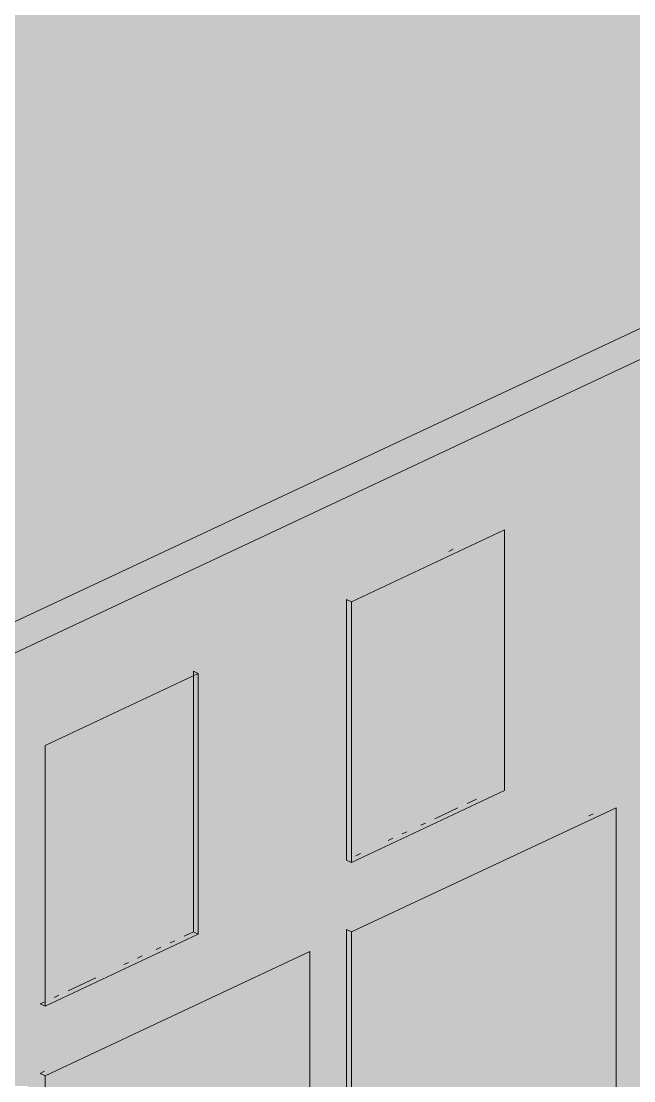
# Model space of a CAD drawing. Header units: millimetres. Extents: x 5 to 1315, y 5 to 292.
# Drawn here: x 1144.57 to 1151.9, y 189.23 to 201.92 of the extents above; entities that cross this region are included whole.
import ezdxf

# ---------------------------------------------------------------- set-up
doc = ezdxf.new("R2010")
doc.units = ezdxf.units.MM
doc.layers.add('EXISTING', color=7, linetype='Continuous')
doc.layers.add('IMAGES', color=7, linetype='Continuous')

# ---------------------------------------------------------------- blocks, each defined once
blk = doc.blocks.new('SHEET_03')
at = {"layer": 'EXISTING', "color": 250, "lineweight": 9}
for p, q in [((218.293, 182.425), (257.132, 200.659)), ((257.132, 200.284), (218.293, 182.051)), ((248.523, 194.965), (250.356, 195.826)), ((250.356, 192.704), (250.356, 195.826)), ((249.742, 195.593), (249.687, 195.567)), ((248.464, 194.993), (248.523, 194.965)), ((248.464, 191.871), (248.464, 194.993)), ((248.523, 194.965), (248.523, 191.843)), ((244.856, 193.244), (246.689, 194.105)), ((246.689, 194.105), (246.631, 194.132)), ((246.631, 191.01), (246.631, 194.132)), ((246.689, 190.982), (246.689, 194.105)), ((244.856, 193.244), (244.856, 190.122)), ((250.356, 192.704), (248.523, 191.843)), ((248.523, 191.011), (251.69, 192.498)), ((249.52, 192.366), (249.798, 192.497)), ((249.909, 192.549), (250.02, 192.601)), ((251.69, 183.339), (251.69, 192.498)), ((251.417, 192.424), (251.363, 192.399)), ((249.353, 192.288), (249.409, 192.314)), ((248.964, 192.105), (249.02, 192.132)), ((249.131, 192.184), (249.187, 192.21)), ((248.523, 191.843), (248.464, 191.871)), ((248.576, 191.923), (248.631, 191.949)), ((246.689, 190.982), (244.856, 190.122)), ((246.52, 190.958), (246.631, 191.01)), ((246.631, 191.01), (246.689, 190.982)), ((248.464, 191.038), (248.523, 191.011)), ((248.464, 181.88), (248.464, 191.038)), ((248.523, 191.011), (248.523, 181.852)), ((246.353, 190.879), (246.409, 190.905)), ((244.856, 189.289), (248.023, 190.776)), ((245.964, 190.697), (246.02, 190.723)), ((246.186, 190.801), (246.242, 190.827)), ((248.023, 181.618), (248.023, 190.776)), ((245.797, 190.619), (245.853, 190.645)), ((245.131, 190.306), (245.464, 190.462)), ((244.964, 190.227), (245.019, 190.253)), ((244.797, 190.149), (244.853, 190.175)), ((244.856, 190.122), (244.797, 190.149)), ((244.851, 189.342), (244.797, 189.316)), ((244.797, 189.316), (244.856, 189.289)), ((244.856, 189.289), (244.856, 180.131))]:
    blk.add_line(p, q, dxfattribs=at)
at = {"layer": 'IMAGES', "color": 7}
for points in [[(177.333, 201.833), (253.819, 201.833), (177.333, 202), (253.819, 202)], [(178, 201.667), (254.152, 201.667), (178, 201.833), (254.152, 201.833)], [(222.491, 201.5), (254.652, 201.5), (222.491, 201.667), (254.652, 201.667)], [(222.658, 201.333), (254.985, 201.333), (222.658, 201.5), (254.985, 201.5)], [(223.324, 201.167), (255.152, 201.167), (223.324, 201.333), (255.152, 201.333)], [(223.491, 201), (255.485, 201), (223.491, 201.167), (255.485, 201.167)], [(223.991, 200.833), (255.985, 200.833), (223.991, 201), (255.985, 201)], [(224.158, 200.667), (256.318, 200.667), (224.158, 200.833), (256.318, 200.833)], [(224.324, 200.5), (256.485, 200.5), (224.324, 200.667), (256.485, 200.667)], [(224.158, 200.333), (255.985, 200.333), (224.158, 200.5), (255.985, 200.5)], [(214.326, 200.167), (255.652, 200.167), (214.326, 200.333), (255.652, 200.333)], [(213.66, 200), (255.318, 200), (213.66, 200.167), (255.318, 200.167)], [(213.493, 199.833), (254.985, 199.833), (213.493, 200), (254.985, 200)], [(212.993, 199.667), (254.652, 199.667), (212.993, 199.833), (254.652, 199.833)], [(212.826, 199.5), (254.152, 199.5), (212.826, 199.667), (254.152, 199.667)], [(226.824, 199.333), (253.819, 199.333), (226.824, 199.5), (253.819, 199.5)], [(227.49, 199.167), (253.485, 199.167), (227.49, 199.333), (253.485, 199.333)], [(227.657, 199), (253.152, 199), (227.657, 199.167), (253.152, 199.167)], [(228.157, 198.833), (252.819, 198.833), (228.157, 199), (252.819, 199)], [(228.323, 198.667), (252.486, 198.667), (228.323, 198.833), (252.486, 198.833)], [(228.323, 198.5), (252.152, 198.5), (228.323, 198.667), (252.152, 198.667)], [(228.157, 198.333), (251.819, 198.333), (228.157, 198.5), (251.819, 198.5)], [(251.819, 198.333), (252.152, 198.333), (251.819, 198.5), (252.152, 198.5)], [(184.998, 198.167), (251.486, 198.167), (184.998, 198.333), (251.486, 198.333)], [(251.486, 198.167), (251.652, 198.167), (251.486, 198.333), (251.652, 198.333)], [(251.652, 198.167), (251.819, 198.167), (251.652, 198.333), (251.819, 198.333)], [(251.819, 198.167), (251.986, 198.167), (251.819, 198.333), (251.986, 198.333)], [(185.498, 198), (250.986, 198), (185.498, 198.167), (250.986, 198.167)], [(250.986, 198), (251.153, 198), (250.986, 198.167), (251.153, 198.167)], [(251.153, 198), (251.319, 198), (251.153, 198.167), (251.319, 198.167)], [(251.319, 198), (251.486, 198), (251.319, 198.167), (251.486, 198.167)], [(251.486, 198), (251.652, 198), (251.486, 198.167), (251.652, 198.167)], [(251.652, 198), (251.986, 198), (251.652, 198.167), (251.986, 198.167)], [(185.831, 197.833), (250.653, 197.833), (185.831, 198), (250.653, 198)], [(250.653, 197.833), (250.819, 197.833), (250.653, 198), (250.819, 198)], [(250.819, 197.833), (250.986, 197.833), (250.819, 198), (250.986, 198)], [(250.986, 197.833), (251.153, 197.833), (250.986, 198), (251.153, 198)], [(251.153, 197.833), (251.319, 197.833), (251.153, 198), (251.319, 198)], [(251.319, 197.833), (251.652, 197.833), (251.319, 198), (251.652, 198)], [(251.652, 197.833), (252.152, 197.833), (251.652, 198), (252.152, 198)], [(230.823, 197.667), (250.319, 197.667), (230.823, 197.833), (250.319, 197.833)], [(250.319, 197.667), (250.486, 197.667), (250.319, 197.833), (250.486, 197.833)], [(250.486, 197.667), (250.653, 197.667), (250.486, 197.833), (250.653, 197.833)], [(250.653, 197.667), (250.819, 197.667), (250.653, 197.833), (250.819, 197.833)], [(250.819, 197.667), (250.986, 197.667), (250.819, 197.833), (250.986, 197.833)], [(250.986, 197.667), (251.319, 197.667), (250.986, 197.833), (251.319, 197.833)], [(251.319, 197.667), (251.819, 197.667), (251.319, 197.833), (251.819, 197.833)], [(251.819, 197.667), (251.986, 197.667), (251.819, 197.833), (251.986, 197.833)], [(230.99, 197.5), (249.986, 197.5), (230.99, 197.667), (249.986, 197.667)], [(249.986, 197.5), (250.319, 197.5), (249.986, 197.667), (250.319, 197.667)], [(250.319, 197.5), (250.486, 197.5), (250.319, 197.667), (250.486, 197.667)], [(250.486, 197.167), (250.653, 197.167), (250.486, 197.667), (250.653, 197.667)], [(250.653, 197.5), (250.986, 197.5), (250.653, 197.667), (250.986, 197.667)], [(250.986, 197.5), (251.319, 197.5), (250.986, 197.667), (251.319, 197.667)], [(251.319, 197.5), (251.486, 197.5), (251.319, 197.667), (251.486, 197.667)], [(251.486, 197.5), (251.652, 197.5), (251.486, 197.667), (251.652, 197.667)], [(251.652, 197.5), (251.819, 197.5), (251.652, 197.667), (251.819, 197.667)], [(251.819, 197.5), (251.986, 197.5), (251.819, 197.667), (251.986, 197.667)], [(230.99, 197.333), (249.653, 197.333), (230.99, 197.5), (249.653, 197.5)], [(249.653, 197.333), (249.986, 197.333), (249.653, 197.5), (249.986, 197.5)], [(249.986, 197.333), (250.153, 197.333), (249.986, 197.5), (250.153, 197.5)], [(250.153, 197.333), (250.319, 197.333), (250.153, 197.5), (250.319, 197.5)], [(250.319, 197.333), (250.486, 197.333), (250.319, 197.5), (250.486, 197.5)], [(250.653, 197.333), (250.819, 197.333), (250.653, 197.5), (250.819, 197.5)], [(250.819, 197.333), (250.986, 197.333), (250.819, 197.5), (250.986, 197.5)], [(250.986, 197.333), (251.486, 197.333), (250.986, 197.5), (251.486, 197.5)], [(251.486, 197.333), (251.652, 197.333), (251.486, 197.5), (251.652, 197.5)], [(251.652, 197.333), (251.819, 197.333), (251.652, 197.5), (251.819, 197.5)], [(251.819, 197.333), (253.152, 197.333), (251.819, 197.5), (253.152, 197.5)], [(230.823, 197.167), (249.32, 197.167), (230.823, 197.333), (249.32, 197.333)], [(249.32, 197.167), (249.653, 197.167), (249.32, 197.333), (249.653, 197.333)], [(249.653, 197.167), (249.819, 197.167), (249.653, 197.333), (249.819, 197.333)], [(249.819, 197.167), (250.153, 197.167), (249.819, 197.333), (250.153, 197.333)], [(250.153, 197), (250.319, 197), (250.153, 197.333), (250.319, 197.333)], [(250.319, 197.167), (250.486, 197.167), (250.319, 197.333), (250.486, 197.333)], [(250.653, 197.167), (251.153, 197.167), (250.653, 197.333), (251.153, 197.333)], [(251.153, 197.167), (251.319, 197.167), (251.153, 197.333), (251.319, 197.333)], [(251.319, 197.167), (251.486, 197.167), (251.319, 197.333), (251.486, 197.333)], [(251.486, 197.167), (252.652, 197.167), (251.486, 197.333), (252.652, 197.333)], [(231.656, 197), (248.986, 197), (231.656, 197.167), (248.986, 197.167)], [(248.986, 197), (249.32, 197), (248.986, 197.167), (249.32, 197.167)], [(249.32, 197), (249.486, 197), (249.32, 197.167), (249.486, 197.167)], [(249.486, 197), (249.653, 197), (249.486, 197.167), (249.653, 197.167)], [(249.653, 197), (249.819, 197), (249.653, 197.167), (249.819, 197.167)], [(249.819, 197), (249.986, 197), (249.819, 197.167), (249.986, 197.167)], [(249.986, 197), (250.153, 197), (249.986, 197.167), (250.153, 197.167)], [(250.319, 197), (250.486, 197), (250.319, 197.167), (250.486, 197.167)], [(250.486, 197), (250.653, 197), (250.486, 197.167), (250.653, 197.167)], [(250.653, 197), (250.819, 197), (250.653, 197.167), (250.819, 197.167)], [(250.819, 197), (251.153, 197), (250.819, 197.167), (251.153, 197.167)], [(251.153, 197), (252.486, 197), (251.153, 197.167), (252.486, 197.167)], [(232.323, 196.833), (248.486, 196.833), (232.323, 197), (248.486, 197)], [(248.486, 196.833), (248.653, 196.833), (248.486, 197), (248.653, 197)], [(248.653, 196.833), (248.82, 196.833), (248.653, 197), (248.82, 197)], [(248.82, 196.833), (248.986, 196.833), (248.82, 197), (248.986, 197)], [(248.986, 196.833), (249.153, 196.833), (248.986, 197), (249.153, 197)], [(249.153, 196.833), (249.32, 196.833), (249.153, 197), (249.32, 197)], [(249.32, 196.833), (249.486, 196.833), (249.32, 197), (249.486, 197)], [(249.486, 196.833), (249.653, 196.833), (249.486, 197), (249.653, 197)], [(249.653, 196.833), (249.819, 196.833), (249.653, 197), (249.819, 197)], [(249.819, 196.833), (250.319, 196.833), (249.819, 197), (250.319, 197)], [(250.319, 196.833), (250.486, 196.833), (250.319, 197), (250.486, 197)], [(250.486, 196.833), (250.819, 196.833), (250.486, 197), (250.819, 197)], [(250.819, 196.833), (252.152, 196.833), (250.819, 197), (252.152, 197)], [(232.489, 196.667), (248.32, 196.667), (232.489, 196.833), (248.32, 196.833)], [(248.32, 196.667), (248.486, 196.667), (248.32, 196.833), (248.486, 196.833)], [(248.486, 196.667), (248.653, 196.667), (248.486, 196.833), (248.653, 196.833)], [(248.653, 196.667), (248.82, 196.667), (248.653, 196.833), (248.82, 196.833)], [(248.82, 196.667), (249.153, 196.667), (248.82, 196.833), (249.153, 196.833)], [(249.153, 196.667), (249.486, 196.667), (249.153, 196.833), (249.486, 196.833)], [(249.486, 196.667), (249.653, 196.667), (249.486, 196.833), (249.653, 196.833)], [(249.653, 196.667), (249.819, 196.667), (249.653, 196.833), (249.819, 196.833)], [(249.819, 196.667), (249.986, 196.667), (249.819, 196.833), (249.986, 196.833)], [(249.986, 196.667), (250.153, 196.667), (249.986, 196.833), (250.153, 196.833)], [(250.153, 196.667), (250.486, 196.667), (250.153, 196.833), (250.486, 196.833)], [(250.486, 196.667), (252.152, 196.667), (250.486, 196.833), (252.152, 196.833)], [(232.323, 196.5), (247.82, 196.5), (232.323, 196.667), (247.82, 196.667)], [(247.82, 196.5), (247.986, 196.5), (247.82, 196.667), (247.986, 196.667)], [(247.986, 196.5), (248.153, 196.5), (247.986, 196.667), (248.153, 196.667)], [(248.153, 196.5), (248.32, 196.5), (248.153, 196.667), (248.32, 196.667)], [(248.32, 196.5), (248.486, 196.5), (248.32, 196.667), (248.486, 196.667)], [(248.486, 196.5), (248.653, 196.5), (248.486, 196.667), (248.653, 196.667)], [(248.653, 196.5), (248.82, 196.5), (248.653, 196.667), (248.82, 196.667)], [(248.82, 196.5), (248.986, 196.5), (248.82, 196.667), (248.986, 196.667)], [(248.986, 196.5), (249.153, 196.5), (248.986, 196.667), (249.153, 196.667)], [(249.153, 196.5), (249.32, 196.5), (249.153, 196.667), (249.32, 196.667)], [(249.32, 196.5), (249.486, 196.5), (249.32, 196.667), (249.486, 196.667)], [(249.486, 196.5), (249.819, 196.5), (249.486, 196.667), (249.819, 196.667)], [(249.819, 196.5), (249.986, 196.5), (249.819, 196.667), (249.986, 196.667)], [(249.986, 196.5), (252.152, 196.5), (249.986, 196.667), (252.152, 196.667)], [(232.323, 196.333), (247.487, 196.333), (232.323, 196.5), (247.487, 196.5)], [(247.487, 196.333), (247.653, 196.333), (247.487, 196.5), (247.653, 196.5)], [(247.653, 196.333), (247.82, 196.333), (247.653, 196.5), (247.82, 196.5)], [(247.82, 196.333), (247.986, 196.333), (247.82, 196.5), (247.986, 196.5)], [(247.986, 196.333), (248.153, 196.333), (247.986, 196.5), (248.153, 196.5)], [(248.153, 196.333), (248.32, 196.333), (248.153, 196.5), (248.32, 196.5)], [(248.32, 196.333), (248.486, 196.333), (248.32, 196.5), (248.486, 196.5)], [(248.486, 196.333), (248.653, 196.333), (248.486, 196.5), (248.653, 196.5)], [(248.653, 196.333), (248.82, 196.333), (248.653, 196.5), (248.82, 196.5)], [(248.82, 196.333), (249.153, 196.333), (248.82, 196.5), (249.153, 196.5)], [(249.153, 196.333), (249.486, 196.333), (249.153, 196.5), (249.486, 196.5)], [(249.486, 196.333), (249.653, 196.333), (249.486, 196.5), (249.653, 196.5)], [(249.653, 196.333), (252.152, 196.333), (249.653, 196.5), (252.152, 196.5)], [(205.661, 196.167), (247.153, 196.167), (205.661, 196.333), (247.153, 196.333)], [(247.153, 196.167), (247.32, 196.167), (247.153, 196.333), (247.32, 196.333)], [(247.32, 196.167), (247.487, 196.167), (247.32, 196.333), (247.487, 196.333)], [(247.487, 196.167), (247.653, 196.167), (247.487, 196.333), (247.653, 196.333)], [(247.653, 195.833), (247.82, 195.833), (247.653, 196.333), (247.82, 196.333)], [(247.82, 196.167), (247.986, 196.167), (247.82, 196.333), (247.986, 196.333)], [(247.986, 196.167), (248.486, 196.167), (247.986, 196.333), (248.486, 196.333)], [(248.486, 196.167), (248.653, 196.167), (248.486, 196.333), (248.653, 196.333)], [(248.653, 196.167), (248.82, 196.167), (248.653, 196.333), (248.82, 196.333)], [(248.82, 196.167), (249.153, 196.167), (248.82, 196.333), (249.153, 196.333)], [(249.153, 196.167), (249.486, 196.167), (249.153, 196.333), (249.486, 196.333)], [(249.486, 196.167), (252.152, 196.167), (249.486, 196.333), (252.152, 196.333)], [(205.494, 196), (246.82, 196), (205.494, 196.167), (246.82, 196.167)], [(246.82, 196), (246.987, 196), (246.82, 196.167), (246.987, 196.167)], [(246.987, 196), (247.153, 196), (246.987, 196.167), (247.153, 196.167)], [(247.153, 196), (247.32, 196), (247.153, 196.167), (247.32, 196.167)], [(247.32, 195.667), (247.487, 195.667), (247.32, 196.167), (247.487, 196.167)], [(247.487, 196), (247.653, 196), (247.487, 196.167), (247.653, 196.167)], [(247.82, 196), (247.986, 196), (247.82, 196.167), (247.986, 196.167)], [(247.986, 196), (248.153, 196), (247.986, 196.167), (248.153, 196.167)], [(248.153, 196), (248.32, 196), (248.153, 196.167), (248.32, 196.167)], [(248.32, 196), (248.486, 196), (248.32, 196.167), (248.486, 196.167)], [(248.486, 196), (248.653, 196), (248.486, 196.167), (248.653, 196.167)], [(248.653, 196), (248.986, 196), (248.653, 196.167), (248.986, 196.167)], [(248.986, 196), (252.152, 196), (248.986, 196.167), (252.152, 196.167)], [(204.828, 195.833), (246.487, 195.833), (204.828, 196), (246.487, 196)], [(246.487, 195.833), (246.82, 195.833), (246.487, 196), (246.82, 196)], [(246.82, 195.833), (246.987, 195.833), (246.82, 196), (246.987, 196)], [(246.987, 195.833), (247.153, 195.833), (246.987, 196), (247.153, 196)], [(247.153, 195.833), (247.32, 195.833), (247.153, 196), (247.32, 196)], [(247.487, 195.833), (247.653, 195.833), (247.487, 196), (247.653, 196)], [(247.82, 195.833), (248.32, 195.833), (247.82, 196), (248.32, 196)], [(248.32, 195.833), (248.653, 195.833), (248.32, 196), (248.653, 196)], [(248.653, 195.833), (249.819, 195.833), (248.653, 196), (249.819, 196)], [(249.819, 195.833), (250.153, 195.833), (249.819, 196), (250.153, 196)], [(250.153, 195.833), (252.152, 195.833), (250.153, 196), (252.152, 196)], [(234.656, 195.667), (246.153, 195.667), (234.656, 195.833), (246.153, 195.833)], [(246.153, 195.667), (246.487, 195.667), (246.153, 195.833), (246.487, 195.833)], [(246.487, 195.667), (246.653, 195.667), (246.487, 195.833), (246.653, 195.833)], [(246.653, 195.667), (246.987, 195.667), (246.653, 195.833), (246.987, 195.833)], [(246.987, 195.667), (247.153, 195.667), (246.987, 195.833), (247.153, 195.833)], [(247.153, 195.667), (247.32, 195.667), (247.153, 195.833), (247.32, 195.833)], [(247.487, 195.667), (247.82, 195.667), (247.487, 195.833), (247.82, 195.833)], [(247.82, 195.667), (247.986, 195.667), (247.82, 195.833), (247.986, 195.833)], [(247.986, 195.667), (248.153, 195.667), (247.986, 195.833), (248.153, 195.833)], [(248.153, 195.667), (248.32, 195.667), (248.153, 195.833), (248.32, 195.833)], [(248.32, 195.667), (249.486, 195.667), (248.32, 195.833), (249.486, 195.833)], [(249.486, 195.667), (249.819, 195.667), (249.486, 195.833), (249.819, 195.833)], [(249.819, 195.667), (249.986, 195.667), (249.819, 195.833), (249.986, 195.833)], [(249.986, 195.667), (250.153, 195.667), (249.986, 195.833), (250.153, 195.833)], [(250.153, 195.667), (250.319, 195.667), (250.153, 195.833), (250.319, 195.833)], [(250.319, 195.667), (250.486, 195.667), (250.319, 195.833), (250.486, 195.833)], [(250.486, 193.5), (252.152, 193.5), (250.486, 195.833), (252.152, 195.833)], [(234.822, 195.5), (245.654, 195.5), (234.822, 195.667), (245.654, 195.667)], [(245.654, 195.5), (245.82, 195.5), (245.654, 195.667), (245.82, 195.667)], [(245.82, 195.5), (246.153, 195.5), (245.82, 195.667), (246.153, 195.667)], [(246.153, 195.5), (246.32, 195.5), (246.153, 195.667), (246.32, 195.667)], [(246.32, 195.5), (246.653, 195.5), (246.32, 195.667), (246.653, 195.667)], [(246.653, 195.5), (246.82, 195.5), (246.653, 195.667), (246.82, 195.667)], [(246.82, 195.5), (246.987, 195.5), (246.82, 195.667), (246.987, 195.667)], [(246.987, 195.5), (247.153, 195.5), (246.987, 195.667), (247.153, 195.667)], [(247.153, 195.5), (247.32, 195.5), (247.153, 195.667), (247.32, 195.667)], [(247.32, 195.5), (247.487, 195.5), (247.32, 195.667), (247.487, 195.667)], [(247.487, 195.5), (247.653, 195.5), (247.487, 195.667), (247.653, 195.667)], [(247.653, 195.5), (247.986, 195.5), (247.653, 195.667), (247.986, 195.667)], [(247.986, 195.5), (249.153, 195.5), (247.986, 195.667), (249.153, 195.667)], [(249.153, 195.5), (249.486, 195.5), (249.153, 195.667), (249.486, 195.667)], [(249.486, 195.5), (249.653, 195.5), (249.486, 195.667), (249.653, 195.667)], [(249.653, 195.5), (249.819, 195.5), (249.653, 195.667), (249.819, 195.667)], [(249.819, 195.5), (250.486, 195.5), (249.819, 195.667), (250.486, 195.667)], [(234.822, 195.333), (245.32, 195.333), (234.822, 195.5), (245.32, 195.5)], [(245.32, 195.333), (245.487, 195.333), (245.32, 195.5), (245.487, 195.5)], [(245.487, 195.333), (245.654, 195.333), (245.487, 195.5), (245.654, 195.5)], [(245.654, 195.333), (245.82, 195.333), (245.654, 195.5), (245.82, 195.5)], [(245.82, 195.333), (245.987, 195.333), (245.82, 195.5), (245.987, 195.5)], [(245.987, 195.333), (246.32, 195.333), (245.987, 195.5), (246.32, 195.5)], [(246.32, 195.333), (246.653, 195.333), (246.32, 195.5), (246.653, 195.5)], [(246.653, 195.333), (247.153, 195.333), (246.653, 195.5), (247.153, 195.5)], [(247.153, 195.333), (247.32, 195.333), (247.153, 195.5), (247.32, 195.5)], [(247.32, 195.333), (247.653, 195.333), (247.32, 195.5), (247.653, 195.5)], [(247.653, 195.333), (248.986, 195.333), (247.653, 195.5), (248.986, 195.5)], [(248.986, 195.333), (249.153, 195.333), (248.986, 195.5), (249.153, 195.5)], [(249.153, 195.333), (249.32, 195.333), (249.153, 195.5), (249.32, 195.5)], [(249.32, 195.333), (249.486, 195.333), (249.32, 195.5), (249.486, 195.5)], [(249.486, 195.333), (250.486, 195.333), (249.486, 195.5), (250.486, 195.5)], [(234.656, 195.167), (244.987, 195.167), (234.656, 195.333), (244.987, 195.333)], [(244.987, 195.167), (245.154, 195.167), (244.987, 195.333), (245.154, 195.333)], [(245.154, 195.167), (245.32, 195.167), (245.154, 195.333), (245.32, 195.333)], [(245.32, 195.167), (245.487, 195.167), (245.32, 195.333), (245.487, 195.333)], [(245.487, 195.167), (245.987, 195.167), (245.487, 195.333), (245.987, 195.333)], [(245.987, 195.167), (246.32, 195.167), (245.987, 195.333), (246.32, 195.333)], [(246.32, 195.167), (246.487, 195.167), (246.32, 195.333), (246.487, 195.333)], [(246.487, 195.167), (246.653, 195.167), (246.487, 195.333), (246.653, 195.333)], [(246.653, 195.167), (246.82, 195.167), (246.653, 195.333), (246.82, 195.333)], [(246.82, 195.167), (246.987, 195.167), (246.82, 195.333), (246.987, 195.333)], [(246.987, 195.167), (247.153, 195.167), (246.987, 195.333), (247.153, 195.333)], [(247.153, 195.167), (248.486, 195.167), (247.153, 195.333), (248.486, 195.333)], [(248.486, 195.167), (248.653, 195.167), (248.486, 195.333), (248.653, 195.333)], [(248.653, 195.167), (248.986, 195.167), (248.653, 195.333), (248.986, 195.333)], [(248.986, 195.167), (249.153, 195.167), (248.986, 195.333), (249.153, 195.333)], [(249.153, 195.167), (250.486, 195.167), (249.153, 195.333), (250.486, 195.333)], [(233.822, 195), (244.654, 195), (233.822, 195.167), (244.654, 195.167)], [(244.654, 195), (244.82, 195), (244.654, 195.167), (244.82, 195.167)], [(244.82, 195), (244.987, 195), (244.82, 195.167), (244.987, 195.167)], [(244.987, 195), (245.154, 195), (244.987, 195.167), (245.154, 195.167)], [(245.154, 195), (245.32, 195), (245.154, 195.167), (245.32, 195.167)], [(245.32, 195), (245.654, 195), (245.32, 195.167), (245.654, 195.167)], [(245.654, 195), (245.82, 195), (245.654, 195.167), (245.82, 195.167)], [(245.82, 195), (245.987, 195), (245.82, 195.167), (245.987, 195.167)], [(245.987, 195), (246.32, 195), (245.987, 195.167), (246.32, 195.167)], [(246.32, 195), (246.653, 195), (246.32, 195.167), (246.653, 195.167)], [(246.653, 195), (246.82, 195), (246.653, 195.167), (246.82, 195.167)], [(246.82, 195), (248.653, 195), (246.82, 195.167), (248.653, 195.167)], [(248.653, 195), (248.82, 195), (248.653, 195.167), (248.82, 195.167)], [(248.82, 195), (250.486, 195), (248.82, 195.167), (250.486, 195.167)], [(244.487, 194.833), (244.654, 194.833), (244.487, 195), (244.654, 195)], [(244.654, 194.833), (244.82, 194.833), (244.654, 195), (244.82, 195)], [(244.82, 194.5), (244.987, 194.5), (244.82, 195), (244.987, 195)], [(244.987, 194.833), (245.154, 194.833), (244.987, 195), (245.154, 195)], [(245.154, 194.833), (245.32, 194.833), (245.154, 195), (245.32, 195)], [(245.32, 194.833), (245.487, 194.833), (245.32, 195), (245.487, 195)], [(245.487, 194.833), (245.654, 194.833), (245.487, 195), (245.654, 195)], [(245.654, 194.833), (245.987, 194.833), (245.654, 195), (245.987, 195)], [(245.987, 194.833), (246.32, 194.833), (245.987, 195), (246.32, 195)], [(246.32, 194.833), (246.487, 194.833), (246.32, 195), (246.487, 195)], [(246.487, 194.833), (248.153, 194.833), (246.487, 195), (248.153, 195)], [(248.153, 191.833), (248.32, 191.833), (248.153, 195), (248.32, 195)], [(248.32, 191.833), (248.486, 191.833), (248.32, 195), (248.486, 195)], [(248.486, 192.667), (250.486, 192.667), (248.486, 195), (250.486, 195)], [(244.487, 194.333), (244.654, 194.333), (244.487, 194.833), (244.654, 194.833)], [(244.654, 194.667), (244.82, 194.667), (244.654, 194.833), (244.82, 194.833)], [(244.987, 194.667), (245.154, 194.667), (244.987, 194.833), (245.154, 194.833)], [(245.154, 194.667), (245.32, 194.667), (245.154, 194.833), (245.32, 194.833)], [(245.32, 194.667), (245.487, 194.667), (245.32, 194.833), (245.487, 194.833)], [(245.487, 194.667), (245.654, 194.667), (245.487, 194.833), (245.654, 194.833)], [(245.654, 194.667), (245.82, 194.667), (245.654, 194.833), (245.82, 194.833)], [(245.82, 194.667), (246.153, 194.667), (245.82, 194.833), (246.153, 194.833)], [(246.153, 194.667), (248.153, 194.667), (246.153, 194.833), (248.153, 194.833)], [(244.654, 194.5), (244.82, 194.5), (244.654, 194.667), (244.82, 194.667)], [(244.987, 194.5), (245.32, 194.5), (244.987, 194.667), (245.32, 194.667)], [(245.32, 194.5), (245.487, 194.5), (245.32, 194.667), (245.487, 194.667)], [(245.487, 194.5), (245.82, 194.5), (245.487, 194.667), (245.82, 194.667)], [(245.82, 194.5), (248.153, 194.5), (245.82, 194.667), (248.153, 194.667)], [(244.654, 194.333), (244.987, 194.333), (244.654, 194.5), (244.987, 194.5)], [(244.987, 194.333), (245.154, 194.333), (244.987, 194.5), (245.154, 194.5)], [(245.154, 194.333), (245.32, 194.333), (245.154, 194.5), (245.32, 194.5)], [(245.32, 194.333), (248.153, 194.333), (245.32, 194.5), (248.153, 194.5)], [(244.32, 194.167), (244.654, 194.167), (244.32, 194.333), (244.654, 194.333)], [(244.654, 194.167), (244.82, 194.167), (244.654, 194.333), (244.82, 194.333)], [(244.82, 194.167), (245.154, 194.167), (244.82, 194.333), (245.154, 194.333)], [(245.154, 194.167), (246.32, 194.167), (245.154, 194.333), (246.32, 194.333)], [(246.32, 194.167), (246.653, 194.167), (246.32, 194.333), (246.653, 194.333)], [(246.653, 194.167), (248.153, 194.167), (246.653, 194.333), (248.153, 194.333)], [(244.487, 194), (244.654, 194), (244.487, 194.167), (244.654, 194.167)], [(244.654, 194), (245.987, 194), (244.654, 194.167), (245.987, 194.167)], [(245.987, 194), (246.32, 194), (245.987, 194.167), (246.32, 194.167)], [(246.32, 194), (246.487, 194), (246.32, 194.167), (246.487, 194.167)], [(246.487, 194), (246.82, 194), (246.487, 194.167), (246.82, 194.167)], [(246.82, 190.833), (246.987, 190.833), (246.82, 194.167), (246.987, 194.167)], [(246.987, 191.833), (248.153, 191.833), (246.987, 194.167), (248.153, 194.167)], [(244.32, 193.833), (245.654, 193.833), (244.32, 194), (245.654, 194)], [(245.654, 193.833), (245.987, 193.833), (245.654, 194), (245.987, 194)], [(245.987, 193.833), (246.153, 193.833), (245.987, 194), (246.153, 194)], [(246.153, 193.833), (246.32, 193.833), (246.153, 194), (246.32, 194)], [(246.32, 193.833), (246.653, 193.833), (246.32, 194), (246.653, 194)], [(246.653, 190.833), (246.82, 190.833), (246.653, 194), (246.82, 194)], [(243.987, 193.667), (245.32, 193.667), (243.987, 193.833), (245.32, 193.833)], [(245.32, 193.667), (245.487, 193.667), (245.32, 193.833), (245.487, 193.833)], [(245.487, 193.667), (245.82, 193.667), (245.487, 193.833), (245.82, 193.833)], [(245.82, 193.667), (245.987, 193.667), (245.82, 193.833), (245.987, 193.833)], [(245.987, 193.667), (246.653, 193.667), (245.987, 193.833), (246.653, 193.833)], [(243.654, 193.5), (244.987, 193.5), (243.654, 193.667), (244.987, 193.667)], [(244.987, 193.5), (245.154, 193.5), (244.987, 193.667), (245.154, 193.667)], [(245.154, 193.5), (245.32, 193.5), (245.154, 193.667), (245.32, 193.667)], [(245.32, 193.5), (245.487, 193.5), (245.32, 193.667), (245.487, 193.667)], [(245.487, 193.5), (246.653, 193.5), (245.487, 193.667), (246.653, 193.667)], [(243.321, 193.333), (244.987, 193.333), (243.321, 193.5), (244.987, 193.5)], [(244.987, 193.333), (245.154, 193.333), (244.987, 193.5), (245.154, 193.5)], [(245.154, 193.333), (245.32, 193.333), (245.154, 193.5), (245.32, 193.5)], [(245.32, 193.333), (246.653, 193.333), (245.32, 193.5), (246.653, 193.5)], [(250.486, 193.333), (252.486, 193.333), (250.486, 193.5), (252.486, 193.5)], [(244.487, 190), (244.654, 190), (244.487, 193.333), (244.654, 193.333)], [(244.654, 190), (244.82, 190), (244.654, 193.333), (244.82, 193.333)], [(244.82, 193.167), (244.987, 193.167), (244.82, 193.333), (244.987, 193.333)], [(244.987, 193.167), (246.653, 193.167), (244.987, 193.333), (246.653, 193.333)], [(250.486, 193.167), (252.652, 193.167), (250.486, 193.333), (252.652, 193.333)], [(244.82, 190.833), (246.653, 190.833), (244.82, 193.167), (246.653, 193.167)], [(250.486, 193), (252.319, 193), (250.486, 193.167), (252.319, 193.167)], [(250.486, 192.833), (252.486, 192.833), (250.486, 193), (252.486, 193)], [(250.486, 192.667), (252.152, 192.667), (250.486, 192.833), (252.152, 192.833)], [(248.486, 192.5), (250.153, 192.5), (248.486, 192.667), (250.153, 192.667)], [(250.153, 192.5), (250.319, 192.5), (250.153, 192.667), (250.319, 192.667)], [(250.319, 192.5), (250.486, 192.5), (250.319, 192.667), (250.486, 192.667)], [(250.486, 192.5), (250.653, 192.5), (250.486, 192.667), (250.653, 192.667)], [(250.653, 192.5), (251.153, 192.5), (250.653, 192.667), (251.153, 192.667)], [(251.153, 192.5), (251.486, 192.5), (251.153, 192.667), (251.486, 192.667)], [(251.486, 192.5), (251.819, 192.5), (251.486, 192.667), (251.819, 192.667)], [(251.819, 183.167), (251.986, 183.167), (251.819, 192.667), (251.986, 192.667)], [(248.486, 192.333), (249.819, 192.333), (248.486, 192.5), (249.819, 192.5)], [(249.819, 192.333), (249.986, 192.333), (249.819, 192.5), (249.986, 192.5)], [(249.986, 192.333), (250.319, 192.333), (249.986, 192.5), (250.319, 192.5)], [(250.319, 192.333), (250.486, 192.333), (250.319, 192.5), (250.486, 192.5)], [(250.486, 192.333), (250.819, 192.333), (250.486, 192.5), (250.819, 192.5)], [(250.819, 192.333), (251.153, 192.333), (250.819, 192.5), (251.153, 192.5)], [(251.153, 192.333), (251.319, 192.333), (251.153, 192.5), (251.319, 192.5)], [(251.319, 192.333), (251.486, 192.333), (251.319, 192.5), (251.486, 192.5)], [(251.486, 192.333), (251.652, 192.333), (251.486, 192.5), (251.652, 192.5)], [(251.652, 192.333), (251.819, 192.333), (251.652, 192.5), (251.819, 192.5)], [(248.486, 192.167), (249.486, 192.167), (248.486, 192.333), (249.486, 192.333)], [(249.486, 192.167), (249.653, 192.167), (249.486, 192.333), (249.653, 192.333)], [(249.653, 192.167), (249.986, 192.167), (249.653, 192.333), (249.986, 192.333)], [(249.986, 192.167), (250.153, 192.167), (249.986, 192.333), (250.153, 192.333)], [(250.153, 192.167), (250.653, 192.167), (250.153, 192.333), (250.653, 192.333)], [(250.653, 192.167), (250.819, 192.167), (250.653, 192.333), (250.819, 192.333)], [(250.819, 192.167), (250.986, 192.167), (250.819, 192.333), (250.986, 192.333)], [(250.986, 192.167), (251.153, 192.167), (250.986, 192.333), (251.153, 192.333)], [(251.153, 192.167), (251.652, 192.167), (251.153, 192.333), (251.652, 192.333)], [(251.652, 183.333), (251.819, 183.333), (251.652, 192.333), (251.819, 192.333)], [(248.486, 192), (249.153, 192), (248.486, 192.167), (249.153, 192.167)], [(249.153, 192), (249.32, 192), (249.153, 192.167), (249.32, 192.167)], [(249.32, 192), (249.486, 192), (249.32, 192.167), (249.486, 192.167)], [(249.486, 192), (249.819, 192), (249.486, 192.167), (249.819, 192.167)], [(249.819, 192), (250.153, 192), (249.819, 192.167), (250.153, 192.167)], [(250.153, 192), (250.319, 192), (250.153, 192.167), (250.319, 192.167)], [(250.319, 192), (250.653, 192), (250.319, 192.167), (250.653, 192.167)], [(250.653, 192), (250.819, 192), (250.653, 192.167), (250.819, 192.167)], [(250.819, 192), (251.652, 192), (250.819, 192.167), (251.652, 192.167)], [(248.486, 191.833), (248.82, 191.833), (248.486, 192), (248.82, 192)], [(248.82, 191.833), (248.986, 191.833), (248.82, 192), (248.986, 192)], [(248.986, 191.833), (249.32, 191.833), (248.986, 192), (249.32, 192)], [(249.32, 191.833), (249.486, 191.833), (249.32, 192), (249.486, 192)], [(249.486, 191.833), (249.819, 191.833), (249.486, 192), (249.819, 192)], [(249.819, 191.833), (250.153, 191.833), (249.819, 192), (250.153, 192)], [(250.153, 191.833), (250.319, 191.833), (250.153, 192), (250.319, 192)], [(250.319, 191.833), (250.486, 191.833), (250.319, 192), (250.486, 192)], [(250.486, 191.833), (251.652, 191.833), (250.486, 192), (251.652, 192)], [(246.987, 191.5), (248.486, 191.5), (246.987, 191.833), (248.486, 191.833)], [(248.486, 191.667), (248.653, 191.667), (248.486, 191.833), (248.653, 191.833)], [(248.653, 191.667), (248.82, 191.667), (248.653, 191.833), (248.82, 191.833)], [(248.82, 191.667), (248.986, 191.667), (248.82, 191.833), (248.986, 191.833)], [(248.986, 191.667), (249.486, 191.667), (248.986, 191.833), (249.486, 191.833)], [(249.486, 191.667), (249.819, 191.667), (249.486, 191.833), (249.819, 191.833)], [(249.819, 191.667), (249.986, 191.667), (249.819, 191.833), (249.986, 191.833)], [(249.986, 191.667), (250.153, 191.667), (249.986, 191.833), (250.153, 191.833)], [(250.153, 191.667), (251.652, 191.667), (250.153, 191.833), (251.652, 191.833)], [(248.486, 191.5), (248.82, 191.5), (248.486, 191.667), (248.82, 191.667)], [(248.82, 191.5), (249.153, 191.5), (248.82, 191.667), (249.153, 191.667)], [(249.153, 191.5), (249.32, 191.5), (249.153, 191.667), (249.32, 191.667)], [(249.32, 191.5), (249.653, 191.5), (249.32, 191.667), (249.653, 191.667)], [(249.653, 191.5), (249.819, 191.5), (249.653, 191.667), (249.819, 191.667)], [(249.819, 191.5), (251.652, 191.5), (249.819, 191.667), (251.652, 191.667)], [(246.987, 191.333), (248.82, 191.333), (246.987, 191.5), (248.82, 191.5)], [(248.82, 191.333), (248.986, 191.333), (248.82, 191.5), (248.986, 191.5)], [(248.986, 191.333), (249.32, 191.333), (248.986, 191.5), (249.32, 191.5)], [(249.32, 191.333), (249.486, 191.333), (249.32, 191.5), (249.486, 191.5)], [(249.486, 191.333), (251.652, 191.333), (249.486, 191.5), (251.652, 191.5)], [(246.987, 191.167), (248.32, 191.167), (246.987, 191.333), (248.32, 191.333)], [(248.32, 191.167), (248.653, 191.167), (248.32, 191.333), (248.653, 191.333)], [(248.653, 191.167), (248.82, 191.167), (248.653, 191.333), (248.82, 191.333)], [(248.82, 191.167), (248.986, 191.167), (248.82, 191.333), (248.986, 191.333)], [(248.986, 191.167), (249.153, 191.167), (248.986, 191.333), (249.153, 191.333)], [(249.153, 191.167), (251.652, 191.167), (249.153, 191.333), (251.652, 191.333)], [(246.987, 191), (248.153, 191), (246.987, 191.167), (248.153, 191.167)], [(248.153, 191), (248.32, 191), (248.153, 191.167), (248.32, 191.167)], [(248.32, 191), (248.486, 191), (248.32, 191.167), (248.486, 191.167)], [(248.486, 191), (248.653, 191), (248.486, 191.167), (248.653, 191.167)], [(248.653, 191), (251.652, 191), (248.653, 191.167), (251.652, 191.167)], [(246.987, 190.833), (247.653, 190.833), (246.987, 191), (247.653, 191)], [(247.653, 190.833), (248.32, 190.833), (247.653, 191), (248.32, 191)], [(248.32, 181.833), (248.486, 181.833), (248.32, 191), (248.486, 191)], [(248.486, 183.167), (251.652, 183.167), (248.486, 191), (251.652, 191)], [(244.82, 190.667), (246.32, 190.667), (244.82, 190.833), (246.32, 190.833)], [(246.32, 190.667), (246.487, 190.667), (246.32, 190.833), (246.487, 190.833)], [(246.487, 190.667), (247.32, 190.667), (246.487, 190.833), (247.32, 190.833)], [(247.32, 190.667), (247.653, 190.667), (247.32, 190.833), (247.653, 190.833)], [(247.653, 190.667), (247.82, 190.667), (247.653, 190.833), (247.82, 190.833)], [(247.82, 190.667), (247.986, 190.667), (247.82, 190.833), (247.986, 190.833)], [(247.986, 190.667), (248.153, 190.667), (247.986, 190.833), (248.153, 190.833)], [(248.153, 181.833), (248.32, 181.833), (248.153, 190.833), (248.32, 190.833)], [(244.82, 190.5), (245.987, 190.5), (244.82, 190.667), (245.987, 190.667)], [(245.987, 190.5), (246.153, 190.5), (245.987, 190.667), (246.153, 190.667)], [(246.153, 190.5), (246.32, 190.5), (246.153, 190.667), (246.32, 190.667)], [(246.32, 190.5), (246.653, 190.5), (246.32, 190.667), (246.653, 190.667)], [(246.653, 190.5), (246.987, 190.5), (246.653, 190.667), (246.987, 190.667)], [(246.987, 190.5), (247.153, 190.5), (246.987, 190.667), (247.153, 190.667)], [(247.153, 190.5), (247.487, 190.5), (247.153, 190.667), (247.487, 190.667)], [(247.487, 190.5), (247.653, 190.5), (247.487, 190.667), (247.653, 190.667)], [(247.653, 190.5), (248.153, 190.5), (247.653, 190.667), (248.153, 190.667)], [(244.82, 190.333), (245.654, 190.333), (244.82, 190.5), (245.654, 190.5)], [(245.654, 190.333), (245.82, 190.333), (245.654, 190.5), (245.82, 190.5)], [(245.82, 190.333), (246.653, 190.333), (245.82, 190.5), (246.653, 190.5)], [(246.653, 190.333), (246.82, 190.333), (246.653, 190.5), (246.82, 190.5)], [(246.82, 190.333), (246.987, 190.333), (246.82, 190.5), (246.987, 190.5)], [(246.987, 190.333), (247.153, 190.333), (246.987, 190.5), (247.153, 190.5)], [(247.153, 190.333), (247.32, 190.333), (247.153, 190.5), (247.32, 190.5)], [(247.32, 190.333), (248.153, 190.333), (247.32, 190.5), (248.153, 190.5)], [(244.82, 190.167), (245.32, 190.167), (244.82, 190.333), (245.32, 190.333)], [(245.32, 190.167), (245.487, 190.167), (245.32, 190.333), (245.487, 190.333)], [(245.487, 190.167), (246.32, 190.167), (245.487, 190.333), (246.32, 190.333)], [(246.32, 190.167), (246.487, 190.167), (246.32, 190.333), (246.487, 190.333)], [(246.487, 190.167), (246.653, 190.167), (246.487, 190.333), (246.653, 190.333)], [(246.653, 190.167), (246.82, 190.167), (246.653, 190.333), (246.82, 190.333)], [(246.82, 190.167), (246.987, 190.167), (246.82, 190.333), (246.987, 190.333)], [(246.987, 190.167), (248.153, 190.167), (246.987, 190.333), (248.153, 190.333)], [(244.82, 190), (244.987, 190), (244.82, 190.167), (244.987, 190.167)], [(244.987, 190), (245.154, 190), (244.987, 190.167), (245.154, 190.167)], [(245.154, 190), (245.32, 190), (245.154, 190.167), (245.32, 190.167)], [(245.32, 190), (245.487, 190), (245.32, 190.167), (245.487, 190.167)], [(245.487, 190), (245.82, 190), (245.487, 190.167), (245.82, 190.167)], [(245.82, 190), (246.153, 190), (245.82, 190.167), (246.153, 190.167)], [(246.153, 190), (246.32, 190), (246.153, 190.167), (246.32, 190.167)], [(246.32, 190), (246.487, 190), (246.32, 190.167), (246.487, 190.167)], [(246.487, 190), (246.653, 190), (246.487, 190.167), (246.653, 190.167)], [(246.653, 190), (248.153, 190), (246.653, 190.167), (248.153, 190.167)], [(243.321, 189.833), (244.82, 189.833), (243.321, 190), (244.82, 190)], [(244.82, 189.833), (245.154, 189.833), (244.82, 190), (245.154, 190)], [(245.154, 189.833), (245.487, 189.833), (245.154, 190), (245.487, 190)], [(245.487, 189.833), (245.82, 189.833), (245.487, 190), (245.82, 190)], [(245.82, 189.833), (245.987, 189.833), (245.82, 190), (245.987, 190)], [(245.987, 189.833), (246.153, 189.833), (245.987, 190), (246.153, 190)], [(246.153, 189.833), (246.32, 189.833), (246.153, 190), (246.32, 190)], [(246.32, 189.833), (248.153, 189.833), (246.32, 190), (248.153, 190)], [(243.321, 189.667), (245.154, 189.667), (243.321, 189.833), (245.154, 189.833)], [(245.154, 189.667), (245.487, 189.667), (245.154, 189.833), (245.487, 189.833)], [(245.487, 189.667), (245.654, 189.667), (245.487, 189.833), (245.654, 189.833)], [(245.654, 189.667), (245.82, 189.667), (245.654, 189.833), (245.82, 189.833)], [(245.82, 189.667), (248.153, 189.667), (245.82, 189.833), (248.153, 189.833)], [(243.321, 189.5), (244.82, 189.5), (243.321, 189.667), (244.82, 189.667)], [(244.82, 189.5), (245.154, 189.5), (244.82, 189.667), (245.154, 189.667)], [(245.154, 189.5), (245.32, 189.5), (245.154, 189.667), (245.32, 189.667)], [(245.32, 189.5), (245.487, 189.5), (245.32, 189.667), (245.487, 189.667)], [(245.487, 189.5), (248.153, 189.5), (245.487, 189.667), (248.153, 189.667)], [(243.321, 189.333), (244.654, 189.333), (243.321, 189.5), (244.654, 189.5)], [(244.654, 189.333), (244.82, 189.333), (244.654, 189.5), (244.82, 189.5)], [(244.82, 189.333), (244.987, 189.333), (244.82, 189.5), (244.987, 189.5)], [(244.987, 189.333), (245.154, 189.333), (244.987, 189.5), (245.154, 189.5)], [(245.154, 189.333), (248.153, 189.333), (245.154, 189.5), (248.153, 189.5)], [(244.154, 189.167), (244.654, 189.167), (244.154, 189.333), (244.654, 189.333)], [(244.654, 179.833), (244.82, 179.833), (244.654, 189.333), (244.82, 189.333)], [(244.82, 181.667), (248.153, 181.667), (244.82, 189.333), (248.153, 189.333)]]:
    blk.add_solid(points, dxfattribs=at)

msp = doc.modelspace()

# ---------------------------------------------------------------- block references
msp.add_blockref('SHEET_03', (900, 0))

doc.saveas('drawing.dxf')
